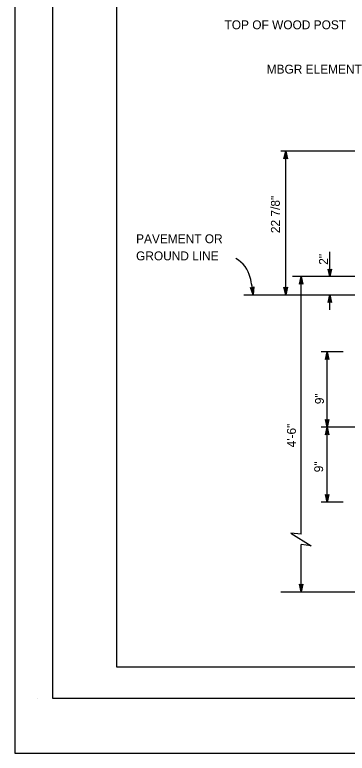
# Model space of a CAD drawing. Extents: x -893 to 867, y -474 to 712.
# Drawn here: x -893 to -632, y -474 to 107 of the extents above; entities that cross this region are included whole.
import ezdxf

# ---------------------------------------------------------------- set-up
doc = ezdxf.new("R2010")
doc.units = 0
for name, color, linetype in [('10 Sheet Format', 7, 'Continuous'), ('56 Stage 3 Anno', 7, 'Continuous'), ('57 Undefined', 7, 'Continuous'), ('60 Nongeo Data', 7, 'Continuous')]:
    doc.layers.add(name, color=color, linetype=linetype)

msp = doc.modelspace()

# ---------------------------------------------------------------- linework, layer by layer
at = {"layer": '10 Sheet Format'}
for p, q in [((-813.45, 643.96), (-813.45, -406.04)), ((-813.45, -406.04), (811.55, -406.04)), ((-875.41, -431.05), (-875.41, -431.05))]:
    msp.add_line(p, q, dxfattribs=at)
for points in [[(-893.45, -474.04), (866.55, -474.04), (866.55, 711.96), (-893.45, 711.96)], [(-863.43, 668.96), (836.57, 668.96), (836.57, -431.04), (-863.43, -431.04)], [(-863.43, 668.96), (836.57, 668.96), (836.57, -431.04), (-863.43, -431.04)]]:
    msp.add_lwpolyline(points, close=True, dxfattribs=at)
at = {"layer": '56 Stage 3 Anno'}
for p, q in [((-578.46, -0.45), (-684.11, -0.45)), ((-681.51, -6.45), (-680.17, -0.45)), ((-680.17, -5.65), (-681.51, -6.45)), ((-681.16, -6.23), (-680.17, -1.83)), ((-680.8, -6), (-680.17, -3.21)), ((-680.45, -5.82), (-680.17, -4.59)), ((-680.17, -0.45), (-680.17, -0.45)), ((-680.17, -0.45), (-678.84, -6.45)), ((-680.17, -113.39), (-680.17, -0.45)), ((-680.17, -1.84), (-679.2, -6.21)), ((-680.17, -3.21), (-679.55, -6.04)), ((-680.17, -4.59), (-679.91, -5.8)), ((-678.84, -6.45), (-680.17, -5.65)), ((-681.51, -6.45), (-681.51, -6.45)), ((-678.84, -6.45), (-678.84, -6.45)), ((-645.42, -99.15), (-645.42, -79.62)), ((-645.42, -99.15), (-646.75, -93.15)), ((-646.75, -93.15), (-646.75, -93.15)), ((-646.75, -93.15), (-645.42, -93.95)), ((-645.42, -97.76), (-646.39, -93.39)), ((-645.41, -96.39), (-646.04, -93.56)), ((-645.41, -95.01), (-645.68, -93.8)), ((-645.42, -93.95), (-644.08, -93.15)), ((-644.08, -93.15), (-645.42, -99.15)), ((-644.43, -93.37), (-645.42, -97.77)), ((-644.79, -93.6), (-645.41, -96.39)), ((-645.14, -93.78), (-645.41, -95.01)), ((-644.08, -93.15), (-644.08, -93.15)), ((-572.29, -99.15), (-674.86, -99.15)), ((-669.35, -105.15), (-668.01, -99.15)), ((-668.01, -104.35), (-669.35, -105.15)), ((-669, -104.94), (-668.01, -100.53)), ((-668.64, -104.7), (-668.01, -101.91)), ((-668.29, -104.53), (-668.02, -103.3)), ((-668.02, -103.3), (-667.75, -104.51)), ((-668.01, -99.15), (-668.01, -99.15)), ((-668.01, -99.15), (-666.68, -105.15)), ((-668.01, -301.85), (-668.01, -99.15)), ((-668.01, -100.54), (-667.04, -104.92)), ((-668.01, -101.91), (-667.39, -104.74)), ((-666.68, -105.15), (-668.01, -104.35)), ((-645.42, -99.15), (-645.42, -99.15)), ((-705.71, -113.36), (-707.79, -107.58)), ((-707.79, -107.58), (-707.79, -107.58)), ((-707.79, -107.58), (-706.37, -108.2)), ((-705.89, -111.98), (-707.4, -107.77)), ((-706.06, -110.62), (-707.04, -107.9)), ((-706.23, -109.25), (-706.65, -108.09)), ((-706.37, -108.2), (-705.14, -107.24)), ((-706.11, -108), (-706.23, -109.25)), ((-705.79, -107.78), (-706.06, -110.62)), ((-705.47, -107.5), (-705.88, -111.99)), ((-705.14, -107.24), (-705.71, -113.36)), ((-705.14, -107.24), (-705.14, -107.24)), ((-680.17, -113.39), (-681.5, -107.39)), ((-681.5, -107.39), (-681.5, -107.39)), ((-681.5, -107.39), (-680.17, -108.19)), ((-680.18, -111.99), (-681.14, -107.62)), ((-680.17, -110.62), (-680.8, -107.8)), ((-680.17, -109.24), (-680.44, -108.03)), ((-680.17, -108.19), (-678.83, -107.39)), ((-678.83, -107.39), (-680.17, -113.39)), ((-679.19, -107.6), (-680.17, -112.01)), ((-679.55, -107.84), (-680.17, -110.62)), ((-679.89, -108.01), (-680.17, -109.24)), ((-678.83, -107.39), (-678.83, -107.39)), ((-669.35, -105.15), (-669.35, -105.15)), ((-666.68, -105.15), (-666.68, -105.15)), ((-705.71, -113.36), (-705.71, -113.36)), ((-680.17, -113.39), (-680.17, -113.39)), ((-646.76, -119.43), (-645.42, -113.43)), ((-646.4, -119.22), (-645.42, -114.81)), ((-645.42, -125.24), (-645.42, -113.43)), ((-645.42, -113.43), (-645.42, -113.43)), ((-645.42, -113.43), (-644.09, -119.43)), ((-645.41, -114.82), (-644.45, -119.2)), ((-645.42, -118.63), (-646.76, -119.43)), ((-646.76, -119.43), (-646.76, -119.43)), ((-646.04, -118.98), (-645.42, -116.19)), ((-645.69, -118.81), (-645.42, -117.58)), ((-645.42, -116.19), (-644.79, -119.02)), ((-645.42, -117.58), (-645.15, -118.78)), ((-644.09, -119.43), (-645.42, -118.63)), ((-644.09, -119.43), (-644.09, -119.43)), ((-634.83, -158.41), (-652.28, -158.41)), ((-648.81, -164.41), (-647.47, -158.41)), ((-648.45, -164.19), (-647.47, -159.79)), ((-648.1, -163.95), (-647.47, -161.17)), ((-647.75, -163.78), (-647.47, -162.55)), ((-647.47, -217.46), (-647.47, -158.41)), ((-647.47, -158.41), (-647.47, -158.41)), ((-647.47, -158.41), (-646.14, -164.41)), ((-647.47, -159.8), (-646.5, -164.17)), ((-647.47, -161.17), (-646.85, -163.99)), ((-647.47, -162.55), (-647.21, -163.76)), ((-647.47, -163.61), (-648.81, -164.41)), ((-648.81, -164.41), (-648.81, -164.41)), ((-646.14, -164.41), (-647.47, -163.61)), ((-646.14, -164.41), (-646.14, -164.41)), ((-647.47, -217.46), (-648.8, -211.46)), ((-648.8, -211.46), (-648.8, -211.46)), ((-648.8, -211.46), (-647.47, -212.26)), ((-647.47, -216.07), (-648.44, -211.69)), ((-647.47, -214.7), (-648.09, -211.87)), ((-647.47, -213.32), (-647.74, -212.11)), ((-647.47, -212.26), (-646.13, -211.46)), ((-646.13, -211.46), (-647.47, -217.46)), ((-646.49, -211.68), (-647.47, -216.08)), ((-646.85, -211.91), (-647.47, -214.7)), ((-647.19, -212.09), (-647.47, -213.32)), ((-646.13, -211.46), (-646.13, -211.46)), ((-572.29, -217.46), (-652.28, -217.46)), ((-648.81, -223.46), (-647.47, -217.46)), ((-648.45, -223.24), (-647.47, -218.84)), ((-648.1, -223.01), (-647.47, -220.22)), ((-647.47, -276.52), (-647.47, -217.46)), ((-647.47, -217.46), (-647.47, -217.46)), ((-647.47, -217.46), (-647.47, -217.46)), ((-647.47, -217.46), (-646.14, -223.46)), ((-647.47, -218.85), (-646.5, -223.23)), ((-647.47, -220.22), (-646.85, -223.05)), ((-647.47, -222.66), (-648.81, -223.46)), ((-648.81, -223.46), (-648.81, -223.46)), ((-647.75, -222.83), (-647.47, -221.6)), ((-647.47, -221.6), (-647.21, -222.81)), ((-646.14, -223.46), (-647.47, -222.66)), ((-646.14, -223.46), (-646.14, -223.46)), ((-647.47, -276.52), (-648.8, -270.52)), ((-648.8, -270.52), (-648.8, -270.52)), ((-648.8, -270.52), (-647.47, -271.32)), ((-647.47, -275.12), (-648.44, -270.75)), ((-647.47, -273.75), (-648.09, -270.93)), ((-647.47, -272.37), (-647.74, -271.16)), ((-647.47, -271.32), (-646.13, -270.52)), ((-646.13, -270.52), (-647.47, -276.52)), ((-646.49, -270.73), (-647.47, -275.14)), ((-646.85, -270.97), (-647.47, -273.75)), ((-647.19, -271.14), (-647.47, -272.37)), ((-646.13, -270.52), (-646.13, -270.52)), ((-634.83, -276.52), (-652.28, -276.52)), ((-647.47, -276.52), (-647.47, -276.52)), ((-668.01, -347.07), (-668.01, -309.85)), ((-668.01, -347.07), (-669.34, -341.07)), ((-669.34, -341.07), (-669.34, -341.07)), ((-669.34, -341.07), (-668.01, -341.87)), ((-668.02, -345.68), (-668.98, -341.31)), ((-668.01, -344.31), (-668.64, -341.49)), ((-668.01, -342.93), (-668.28, -341.72)), ((-668.01, -341.87), (-666.67, -341.07)), ((-666.67, -341.07), (-668.01, -347.07)), ((-667.03, -341.29), (-668.01, -345.69)), ((-667.39, -341.52), (-668.01, -344.31)), ((-667.73, -341.7), (-668.01, -342.93)), ((-666.67, -341.07), (-666.67, -341.07)), ((-684.11, -347.07), (-576.61, -347.07)), ((-668.01, -347.07), (-668.01, -347.07))]:
    msp.add_line(p, q, dxfattribs=at)
msp.add_lwpolyline([(-668.01, -301.85), (-676.01, -300.85), (-660.01, -310.85), (-668.01, -309.85)], dxfattribs=at)
for centre, radius, start, end in [((-730.83, -105.42), 23.41, 13.82036, 60.71254), ((-809.95, -124.89), 104.88, 6.30844, 13.82036)]:
    msp.add_arc(centre, radius, start, end, dxfattribs=at)
at = {"layer": '60 Nongeo Data'}
for p, q in [((-713.08, -113.36), (-492.67, -113.53)), ((-656.99, -113.44), (-656.99, -113.44))]:
    msp.add_line(p, q, dxfattribs=at)

# ---------------------------------------------------------------- texts
at = {"layer": '57 Undefined'}
for s, p in [('TOP OF WOOD POST', (-728.32, 95.45)), ('MBGR ELEMENT', (-695.14, 60.56)), ('PAVEMENT OR ', (-797.94, -72.83)), ('GROUND LINE', (-797.94, -86.33))]:
    msp.add_text(s, height=7, dxfattribs=at).set_placement(p)
for s, p in [('22 7/8"', (-684.77, -64.9)), ('2"', (-646.94, -89.81)), ('9"', (-650.07, -199.47)), ('4\'-6"', (-672.16, -233.44)), ('9"', (-650.71, -253.04))]:
    msp.add_text(s, height=7, rotation=90, dxfattribs=at).set_placement(p)

doc.saveas('drawing.dxf')
